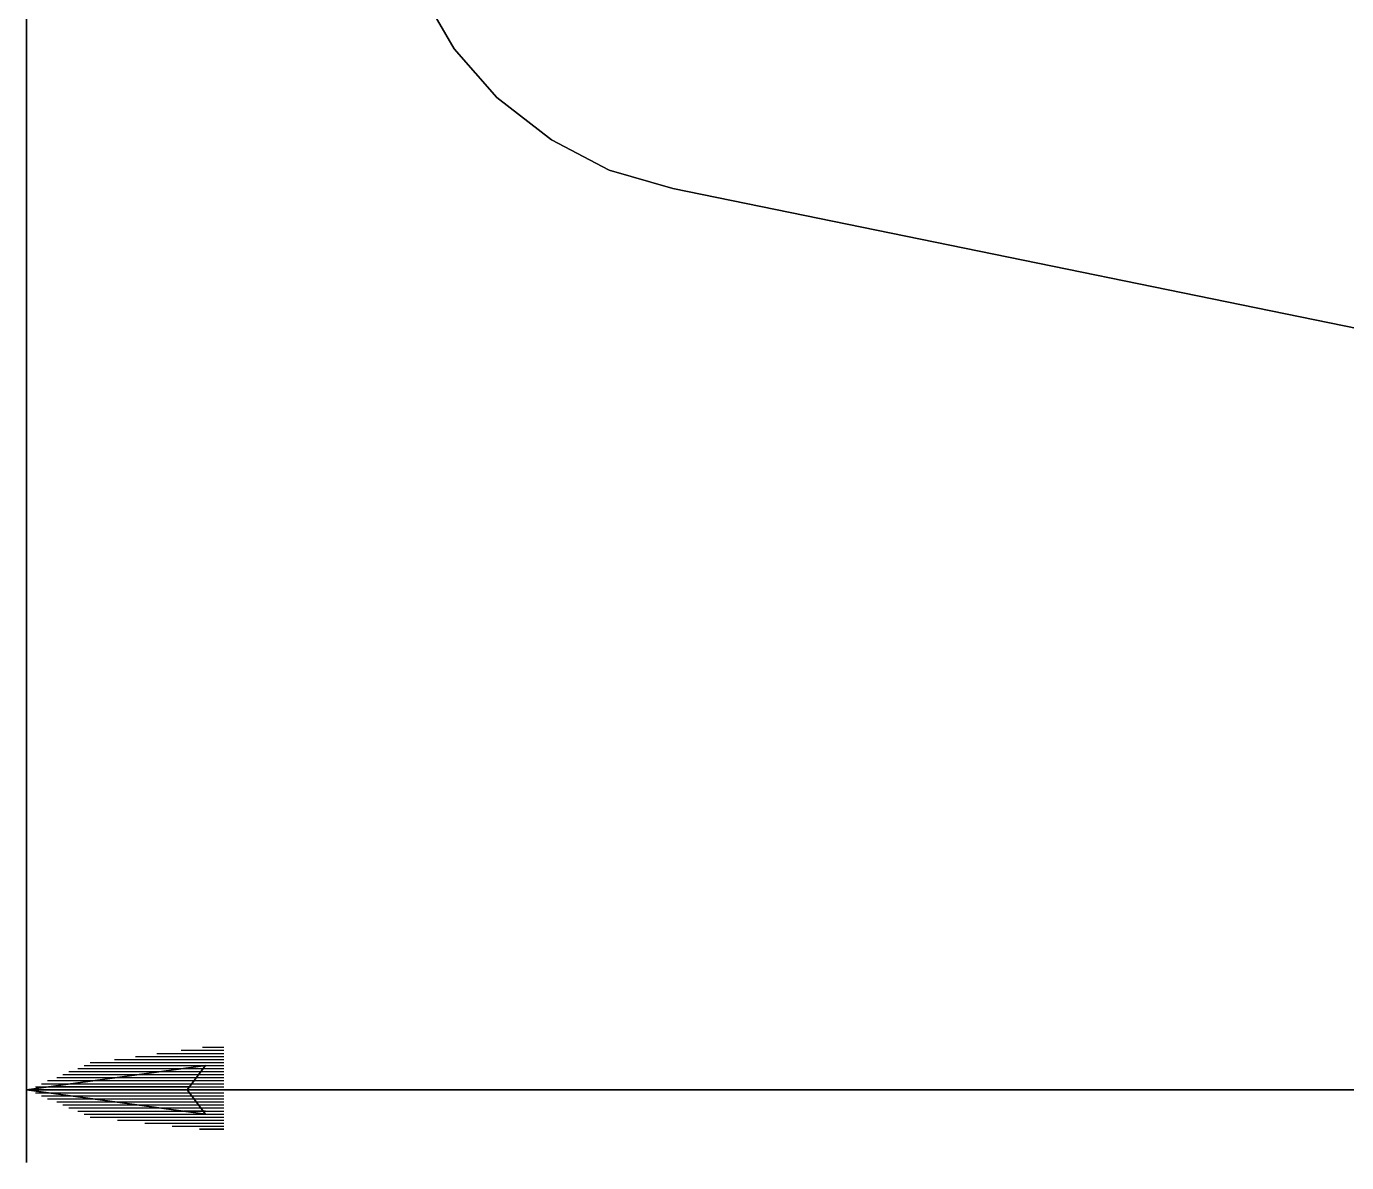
# Model space of a CAD drawing. Extents: x 1 to 210, y 1 to 298.
# Drawn here: x 46.57 to 83.4, y 194.56 to 226.26 of the extents above; entities that cross this region are included whole.
import ezdxf

# ---------------------------------------------------------------- set-up
doc = ezdxf.new("R2010")
doc.units = 0

msp = doc.modelspace()

# ---------------------------------------------------------------- linework, layer by layer
at = {"layer": 'P00017'}
msp.add_lwpolyline([(112.60666, 211.920662), (64.600665, 221.741994), (112.60666, 211.920662)], dxfattribs=at)
at = {"layer": 'P00059'}
msp.add_lwpolyline([(64.600665, 221.741994), (62.822667, 222.249995), (64.600665, 221.741994)], dxfattribs=at)
at = {"layer": 'P00060'}
msp.add_lwpolyline([(62.822667, 222.249995), (61.213996, 223.096659), (62.822667, 222.249995)], dxfattribs=at)
at = {"layer": 'P00061'}
msp.add_lwpolyline([(61.213996, 223.096659), (59.689999, 224.281993), (61.213996, 223.096659)], dxfattribs=at)
at = {"layer": 'P00062'}
msp.add_lwpolyline([(59.689999, 224.281993), (58.504665, 225.636658), (59.689999, 224.281993)], dxfattribs=at)
at = {"layer": 'P00063'}
msp.add_lwpolyline([(58.504665, 225.636658), (57.573332, 227.245329), (58.504665, 225.636658)], dxfattribs=at)
at = {"layer": 'P00106'}
msp.add_lwpolyline([(46.566667, 231.563326), (46.566667, 194.563996), (46.566667, 231.563326)], dxfattribs=at)
at = {"layer": 'P01107'}
msp.add_lwpolyline([(51.477333, 197.781328), (52.069997, 197.781328)], dxfattribs=at)
at = {"layer": 'P01108'}
msp.add_lwpolyline([(50.884663, 197.696665), (52.069997, 197.696665)], dxfattribs=at)
at = {"layer": 'P01109'}
msp.add_lwpolyline([(50.207331, 197.611991), (52.069997, 197.611991)], dxfattribs=at)
at = {"layer": 'P01110'}
msp.add_lwpolyline([(49.614666, 197.527327), (52.069997, 197.527327)], dxfattribs=at)
at = {"layer": 'P01111'}
msp.add_lwpolyline([(49.021997, 197.442664), (52.069997, 197.442664)], dxfattribs=at)
at = {"layer": 'P01112'}
msp.add_lwpolyline([(48.344664, 197.35799), (52.069997, 197.35799)], dxfattribs=at)
at = {"layer": 'P01113'}
msp.add_lwpolyline([(48.175332, 197.273327), (52.069997, 197.273327)], dxfattribs=at)
at = {"layer": 'P01114'}
msp.add_lwpolyline([(48.006001, 197.188664), (52.069997, 197.188664)], dxfattribs=at)
at = {"layer": 'P01115'}
msp.add_lwpolyline([(47.752, 197.10399), (52.069997, 197.10399)], dxfattribs=at)
at = {"layer": 'P01116'}
msp.add_lwpolyline([(47.582663, 197.019326), (52.069997, 197.019326)], dxfattribs=at)
at = {"layer": 'P01117'}
msp.add_lwpolyline([(47.413331, 196.934663), (52.069997, 196.934663)], dxfattribs=at)
at = {"layer": 'P01118'}
msp.add_lwpolyline([(47.159331, 196.849989), (52.069997, 196.849989)], dxfattribs=at)
at = {"layer": 'P01119'}
msp.add_lwpolyline([(46.989999, 196.765326), (52.069997, 196.765326)], dxfattribs=at)
at = {"layer": 'P01120'}
msp.add_lwpolyline([(46.820667, 196.680663), (52.069997, 196.680663)], dxfattribs=at)
at = {"layer": 'P01121'}
msp.add_lwpolyline([(46.566667, 196.596), (52.069997, 196.596)], dxfattribs=at)
at = {"layer": 'P01122'}
msp.add_lwpolyline([(46.820667, 196.511326), (52.069997, 196.511326)], dxfattribs=at)
at = {"layer": 'P01123'}
msp.add_lwpolyline([(46.989999, 196.426662), (52.069997, 196.426662)], dxfattribs=at)
at = {"layer": 'P01124'}
msp.add_lwpolyline([(47.159331, 196.341999), (52.069997, 196.341999)], dxfattribs=at)
at = {"layer": 'P01125'}
msp.add_lwpolyline([(47.413331, 196.257325), (52.069997, 196.257325)], dxfattribs=at)
at = {"layer": 'P01126'}
msp.add_lwpolyline([(47.582663, 196.172662), (52.069997, 196.172662)], dxfattribs=at)
at = {"layer": 'P01127'}
msp.add_lwpolyline([(47.752, 196.087999), (52.069997, 196.087999)], dxfattribs=at)
at = {"layer": 'P01128'}
msp.add_lwpolyline([(48.006001, 196.003325), (52.069997, 196.003325)], dxfattribs=at)
at = {"layer": 'P01129'}
msp.add_lwpolyline([(48.175332, 195.918661), (52.069997, 195.918661)], dxfattribs=at)
at = {"layer": 'P01130'}
msp.add_lwpolyline([(48.344664, 195.833998), (52.069997, 195.833998)], dxfattribs=at)
at = {"layer": 'P01131'}
msp.add_lwpolyline([(49.106666, 195.749324), (52.069997, 195.749324)], dxfattribs=at)
at = {"layer": 'P01132'}
msp.add_lwpolyline([(49.868667, 195.664661), (52.069997, 195.664661)], dxfattribs=at)
at = {"layer": 'P01133'}
msp.add_lwpolyline([(50.630668, 195.579998), (52.069997, 195.579998)], dxfattribs=at)
at = {"layer": 'P01134'}
msp.add_lwpolyline([(51.392664, 195.495324), (52.069997, 195.495324), (51.392664, 195.495324)], dxfattribs=at)
at = {"layer": 'P01135'}
msp.add_lwpolyline([(46.566667, 196.596), (51.562001, 197.273327), (46.566667, 196.596)], dxfattribs=at)
at = {"layer": 'P01136'}
msp.add_lwpolyline([(51.562001, 197.273327), (51.054, 196.596), (51.562001, 197.273327)], dxfattribs=at)
at = {"layer": 'P01137'}
msp.add_lwpolyline([(51.054, 196.596), (51.562001, 195.918661), (51.054, 196.596)], dxfattribs=at)
at = {"layer": 'P01138'}
msp.add_lwpolyline([(51.562001, 195.918661), (46.566667, 196.596), (51.562001, 195.918661)], dxfattribs=at)
at = {"layer": 'P01139'}
msp.add_lwpolyline([(50.969332, 197.188664), (51.562001, 197.188664)], dxfattribs=at)
at = {"layer": 'P01140'}
msp.add_lwpolyline([(50.376668, 197.10399), (51.477333, 197.10399)], dxfattribs=at)
at = {"layer": 'P01141'}
msp.add_lwpolyline([(49.69933, 197.019326), (51.392664, 197.019326)], dxfattribs=at)
at = {"layer": 'P01142'}
msp.add_lwpolyline([(49.106666, 196.934663), (51.308001, 196.934663)], dxfattribs=at)
at = {"layer": 'P01143'}
msp.add_lwpolyline([(48.514002, 196.849989), (51.308001, 196.849989)], dxfattribs=at)
at = {"layer": 'P01144'}
msp.add_lwpolyline([(47.836663, 196.765326), (51.223332, 196.765326)], dxfattribs=at)
at = {"layer": 'P01145'}
msp.add_lwpolyline([(47.243999, 196.680663), (51.138664, 196.680663), (47.243999, 196.680663)], dxfattribs=at)
at = {"layer": 'P01146'}
msp.add_lwpolyline([(46.566667, 196.596), (51.054, 196.596)], dxfattribs=at)
at = {"layer": 'P01147'}
msp.add_lwpolyline([(47.243999, 196.511326), (51.138664, 196.511326)], dxfattribs=at)
at = {"layer": 'P01148'}
msp.add_lwpolyline([(47.836663, 196.426662), (51.223332, 196.426662)], dxfattribs=at)
at = {"layer": 'P01149'}
msp.add_lwpolyline([(48.514002, 196.341999), (51.308001, 196.341999)], dxfattribs=at)
at = {"layer": 'P01150'}
msp.add_lwpolyline([(49.106666, 196.257325), (51.308001, 196.257325)], dxfattribs=at)
at = {"layer": 'P01151'}
msp.add_lwpolyline([(49.69933, 196.172662), (51.392664, 196.172662)], dxfattribs=at)
at = {"layer": 'P01152'}
msp.add_lwpolyline([(50.376668, 196.087999), (51.477333, 196.087999)], dxfattribs=at)
at = {"layer": 'P01153'}
msp.add_lwpolyline([(50.969332, 196.003325), (51.562001, 196.003325), (50.969332, 196.003325)], dxfattribs=at)
at = {"layer": 'P01201'}
msp.add_lwpolyline([(46.566667, 196.596), (186.60532, 196.596), (46.566667, 196.596)], dxfattribs=at)

doc.saveas('drawing.dxf')
